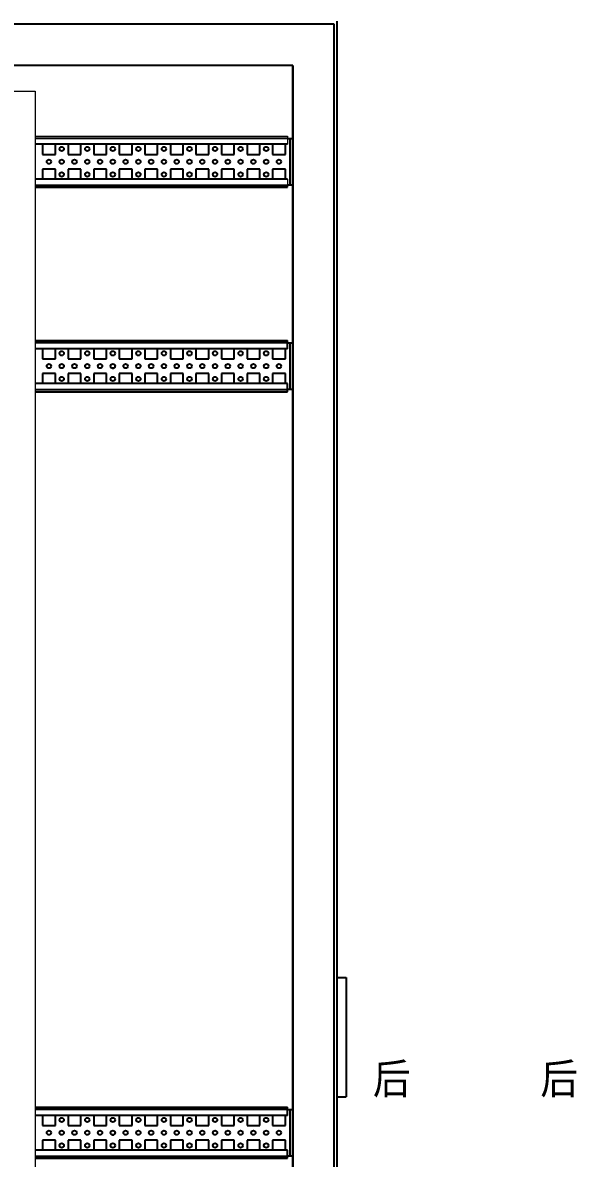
# Model space of a CAD drawing. Extents: x 81444 to 119867, y -54816 to -29062.
# Drawn here: x 102717 to 103259, y -30848 to -29737 of the extents above; entities that cross this region are included whole.
import ezdxf

# ---------------------------------------------------------------- set-up
doc = ezdxf.new("R2010")
doc.units = 0
doc.header["$LTSCALE"] = 100
doc.header["$MEASUREMENT"] = 0
doc.layers.add('PANEL', color=7, linetype='Continuous')
doc.layers.add('细实线', color=7, linetype='Continuous', lineweight=20)
doc.styles.add('HZ', font='arial.ttf', dxfattribs={"width": 0.7})

msp = doc.modelspace()

# ---------------------------------------------------------------- linework, layer by layer
at = {"color": 7, "linetype": 'Continuous'}
for p, q in [((102729.6, -29850.2), (102967.1, -29850.2)), ((102967.1, -29850.2), (102976.6, -29850.2)), ((102981.5, -29850.7), (102976.5, -29850.7)), ((102979, -29895.7), (102979, -29850.7)), ((102967.4, -29856.2), (102729.6, -29856.2)), ((102736.8, -29856.2), (102736.8, -29866)), ((102749.3, -29866), (102749.3, -29856.2)), ((102761.8, -29856.2), (102761.8, -29866)), ((102774.3, -29866), (102774.3, -29856.2)), ((102786.8, -29856.2), (102786.8, -29866)), ((102799.3, -29866), (102799.3, -29856.2)), ((102811.8, -29856.2), (102811.8, -29866)), ((102824.3, -29866), (102824.3, -29856.2)), ((102836.8, -29856.2), (102836.8, -29866)), ((102849.3, -29866), (102849.3, -29856.2)), ((102861.8, -29856.2), (102861.8, -29866)), ((102874.3, -29866), (102874.3, -29856.2)), ((102886.8, -29856.2), (102886.8, -29866)), ((102899.3, -29866), (102899.3, -29856.2)), ((102911.8, -29856.2), (102911.8, -29866)), ((102924.3, -29866), (102924.3, -29856.2)), ((102936.8, -29856.2), (102936.8, -29866)), ((102949.3, -29866), (102949.3, -29856.2)), ((102961.8, -29856.2), (102961.8, -29866)), ((102976.5, -29856.2), (102967.1, -29856.2)), ((102974.3, -29866), (102974.3, -29856.2)), ((102736.8, -29866), (102749.3, -29866)), ((102761.8, -29866), (102774.3, -29866)), ((102786.8, -29866), (102799.3, -29866)), ((102811.8, -29866), (102824.3, -29866)), ((102836.8, -29866), (102849.3, -29866)), ((102861.8, -29866), (102874.3, -29866)), ((102886.8, -29866), (102899.3, -29866)), ((102911.8, -29866), (102924.3, -29866)), ((102936.8, -29866), (102949.3, -29866)), ((102961.8, -29866), (102974.3, -29866)), ((102749.3, -29880.5), (102736.8, -29880.5)), ((102736.8, -29880.5), (102736.8, -29890.2)), ((102749.3, -29890.2), (102749.3, -29880.5)), ((102774.3, -29880.5), (102761.8, -29880.5)), ((102761.8, -29880.5), (102761.8, -29890.2)), ((102774.3, -29890.2), (102774.3, -29880.5)), ((102799.3, -29880.5), (102786.8, -29880.5)), ((102786.8, -29880.5), (102786.8, -29890.2)), ((102799.3, -29890.2), (102799.3, -29880.5)), ((102824.3, -29880.5), (102811.8, -29880.5)), ((102811.8, -29880.5), (102811.8, -29890.2)), ((102824.3, -29890.2), (102824.3, -29880.5)), ((102849.3, -29880.5), (102836.8, -29880.5)), ((102836.8, -29880.5), (102836.8, -29890.2)), ((102849.3, -29890.2), (102849.3, -29880.5)), ((102874.3, -29880.5), (102861.8, -29880.5)), ((102861.8, -29880.5), (102861.8, -29890.2)), ((102874.3, -29890.2), (102874.3, -29880.5)), ((102899.3, -29880.5), (102886.8, -29880.5)), ((102886.8, -29880.5), (102886.8, -29890.2)), ((102899.3, -29890.2), (102899.3, -29880.5)), ((102924.3, -29880.5), (102911.8, -29880.5)), ((102911.8, -29880.5), (102911.8, -29890.2)), ((102924.3, -29890.2), (102924.3, -29880.5)), ((102949.3, -29880.5), (102936.8, -29880.5)), ((102936.8, -29880.5), (102936.8, -29890.2)), ((102949.3, -29890.2), (102949.3, -29880.5)), ((102974.3, -29880.5), (102961.8, -29880.5)), ((102961.8, -29880.5), (102961.8, -29890.2)), ((102974.3, -29890.2), (102974.3, -29880.5)), ((102967.4, -29890.2), (102729.6, -29890.2)), ((102729.6, -29896.2), (102967.1, -29896.2)), ((102976.5, -29890.2), (102967.1, -29890.2)), ((102967.1, -29896.2), (102976.5, -29896.2)), ((102976.5, -29895.7), (102981.5, -29895.7)), ((102729.6, -29898.2), (102967.1, -29898.2)), ((102967.1, -29898.2), (102976.5, -29898.2)), ((102729.6, -30048.2), (102797.5, -30048.2)), ((102729.6, -30050.2), (102797.5, -30050.2)), ((102797.5, -30048.2), (102976.5, -30048.2)), ((102797.5, -30050.2), (102976.5, -30050.2)), ((102976.5, -30056.2), (102976.5, -30048.2)), ((102981.5, -30050.7), (102976.5, -30050.7)), ((102979, -30095.7), (102979, -30050.7)), ((102797.5, -30056.2), (102729.6, -30056.2)), ((102736.8, -30056.2), (102736.8, -30066)), ((102749.3, -30066), (102749.3, -30056.2)), ((102761.8, -30056.2), (102761.8, -30066)), ((102774.3, -30066), (102774.3, -30056.2)), ((102786.8, -30056.2), (102786.8, -30066)), ((102976.5, -30056.2), (102797.5, -30056.2)), ((102799.3, -30066), (102799.3, -30056.2)), ((102811.8, -30056.2), (102811.8, -30066)), ((102824.3, -30066), (102824.3, -30056.2)), ((102836.8, -30056.2), (102836.8, -30066)), ((102849.3, -30066), (102849.3, -30056.2)), ((102861.8, -30056.2), (102861.8, -30066)), ((102874.3, -30066), (102874.3, -30056.2)), ((102886.8, -30056.2), (102886.8, -30066)), ((102899.3, -30066), (102899.3, -30056.2)), ((102911.8, -30056.2), (102911.8, -30066)), ((102924.3, -30066), (102924.3, -30056.2)), ((102936.8, -30056.2), (102936.8, -30066)), ((102949.3, -30066), (102949.3, -30056.2)), ((102961.8, -30056.2), (102961.8, -30066)), ((102974.3, -30066), (102974.3, -30056.2)), ((102736.8, -30066), (102749.3, -30066)), ((102761.8, -30066), (102774.3, -30066)), ((102786.8, -30066), (102799.3, -30066)), ((102807.5, -30072.5), (102807.5, -30074)), ((102811.8, -30066), (102824.3, -30066)), ((102836.8, -30066), (102849.3, -30066)), ((102861.8, -30066), (102874.3, -30066)), ((102886.8, -30066), (102899.3, -30066)), ((102911.8, -30066), (102924.3, -30066)), ((102936.8, -30066), (102949.3, -30066)), ((102961.8, -30066), (102974.3, -30066)), ((102749.3, -30080.5), (102736.8, -30080.5)), ((102736.8, -30080.5), (102736.8, -30090.2)), ((102749.3, -30090.2), (102749.3, -30080.5)), ((102774.3, -30080.5), (102761.8, -30080.5)), ((102761.8, -30080.5), (102761.8, -30090.2)), ((102774.3, -30090.2), (102774.3, -30080.5)), ((102799.3, -30080.5), (102786.8, -30080.5)), ((102786.8, -30080.5), (102786.8, -30090.2)), ((102799.3, -30090.2), (102799.3, -30080.5)), ((102804.7, -30075.2), (102806.4, -30075.2)), ((102824.3, -30080.5), (102811.8, -30080.5)), ((102811.8, -30080.5), (102811.8, -30090.2)), ((102824.3, -30090.2), (102824.3, -30080.5)), ((102849.3, -30080.5), (102836.8, -30080.5)), ((102836.8, -30080.5), (102836.8, -30090.2)), ((102849.3, -30090.2), (102849.3, -30080.5)), ((102874.3, -30080.5), (102861.8, -30080.5)), ((102861.8, -30080.5), (102861.8, -30090.2)), ((102874.3, -30090.2), (102874.3, -30080.5)), ((102899.3, -30080.5), (102886.8, -30080.5)), ((102886.8, -30080.5), (102886.8, -30090.2)), ((102899.3, -30090.2), (102899.3, -30080.5)), ((102924.3, -30080.5), (102911.8, -30080.5)), ((102911.8, -30080.5), (102911.8, -30090.2)), ((102924.3, -30090.2), (102924.3, -30080.5)), ((102949.3, -30080.5), (102936.8, -30080.5)), ((102936.8, -30080.5), (102936.8, -30090.2)), ((102949.3, -30090.2), (102949.3, -30080.5)), ((102974.3, -30080.5), (102961.8, -30080.5)), ((102961.8, -30080.5), (102961.8, -30090.2)), ((102974.3, -30090.2), (102974.3, -30080.5)), ((102797.5, -30090.2), (102729.6, -30090.2)), ((102729.6, -30096.2), (102797.5, -30096.2)), ((102976.5, -30090.2), (102797.5, -30090.2)), ((102797.5, -30096.2), (102976.5, -30096.2)), ((102976.5, -30098.2), (102976.5, -30090.2)), ((102976.5, -30095.7), (102981.5, -30095.7)), ((102729.6, -30098.2), (102797.5, -30098.2)), ((102797.5, -30098.2), (102976.5, -30098.2)), ((102729.6, -30798.2), (102797.5, -30798.2)), ((102729.6, -30800.2), (102797.5, -30800.2)), ((102797.5, -30806.2), (102729.6, -30806.2)), ((102736.8, -30806.2), (102736.8, -30816)), ((102749.3, -30816), (102749.3, -30806.2)), ((102761.8, -30806.2), (102761.8, -30816)), ((102774.3, -30816), (102774.3, -30806.2)), ((102786.8, -30806.2), (102786.8, -30816)), ((102797.5, -30798.2), (102976.5, -30798.2)), ((102797.5, -30800.2), (102976.5, -30800.2)), ((102976.5, -30806.2), (102797.5, -30806.2)), ((102799.3, -30816), (102799.3, -30806.2)), ((102811.8, -30806.2), (102811.8, -30816)), ((102824.3, -30816), (102824.3, -30806.2)), ((102836.8, -30806.2), (102836.8, -30816)), ((102849.3, -30816), (102849.3, -30806.2)), ((102861.8, -30806.2), (102861.8, -30816)), ((102874.3, -30816), (102874.3, -30806.2)), ((102886.8, -30806.2), (102886.8, -30816)), ((102899.3, -30816), (102899.3, -30806.2)), ((102911.8, -30806.2), (102911.8, -30816)), ((102924.3, -30816), (102924.3, -30806.2)), ((102936.8, -30806.2), (102936.8, -30816)), ((102949.3, -30816), (102949.3, -30806.2)), ((102961.8, -30806.2), (102961.8, -30816)), ((102974.3, -30816), (102974.3, -30806.2)), ((102976.5, -30806.2), (102976.5, -30798.2)), ((102981.5, -30800.7), (102976.5, -30800.7)), ((102979, -30845.7), (102979, -30800.7)), ((102736.8, -30816), (102749.3, -30816)), ((102761.8, -30816), (102774.3, -30816)), ((102786.8, -30816), (102799.3, -30816)), ((102811.8, -30816), (102824.3, -30816)), ((102836.8, -30816), (102849.3, -30816)), ((102861.8, -30816), (102874.3, -30816)), ((102886.8, -30816), (102899.3, -30816)), ((102911.8, -30816), (102924.3, -30816)), ((102936.8, -30816), (102949.3, -30816)), ((102961.8, -30816), (102974.3, -30816)), ((102804.7, -30825.2), (102806.4, -30825.2)), ((102807.5, -30822.5), (102807.5, -30824)), ((102797.5, -30840.2), (102729.6, -30840.2)), ((102749.3, -30830.5), (102736.8, -30830.5)), ((102736.8, -30830.5), (102736.8, -30840.2)), ((102749.3, -30840.2), (102749.3, -30830.5)), ((102774.3, -30830.5), (102761.8, -30830.5)), ((102761.8, -30830.5), (102761.8, -30840.2)), ((102774.3, -30840.2), (102774.3, -30830.5)), ((102799.3, -30830.5), (102786.8, -30830.5)), ((102786.8, -30830.5), (102786.8, -30840.2)), ((102976.5, -30840.2), (102797.5, -30840.2)), ((102799.3, -30840.2), (102799.3, -30830.5)), ((102824.3, -30830.5), (102811.8, -30830.5)), ((102811.8, -30830.5), (102811.8, -30840.2)), ((102824.3, -30840.2), (102824.3, -30830.5)), ((102849.3, -30830.5), (102836.8, -30830.5)), ((102836.8, -30830.5), (102836.8, -30840.2)), ((102849.3, -30840.2), (102849.3, -30830.5)), ((102874.3, -30830.5), (102861.8, -30830.5)), ((102861.8, -30830.5), (102861.8, -30840.2)), ((102874.3, -30840.2), (102874.3, -30830.5)), ((102899.3, -30830.5), (102886.8, -30830.5)), ((102886.8, -30830.5), (102886.8, -30840.2)), ((102899.3, -30840.2), (102899.3, -30830.5)), ((102924.3, -30830.5), (102911.8, -30830.5)), ((102911.8, -30830.5), (102911.8, -30840.2)), ((102924.3, -30840.2), (102924.3, -30830.5)), ((102949.3, -30830.5), (102936.8, -30830.5)), ((102936.8, -30830.5), (102936.8, -30840.2)), ((102949.3, -30840.2), (102949.3, -30830.5)), ((102974.3, -30830.5), (102961.8, -30830.5)), ((102961.8, -30830.5), (102961.8, -30840.2)), ((102974.3, -30840.2), (102974.3, -30830.5)), ((102976.5, -30848.2), (102976.5, -30840.2)), ((102729.6, -30846.2), (102797.5, -30846.2)), ((102729.6, -30848.2), (102797.5, -30848.2)), ((102797.5, -30846.2), (102976.5, -30846.2)), ((102797.5, -30848.2), (102976.5, -30848.2)), ((102976.5, -30845.7), (102981.5, -30845.7))]:
    msp.add_line(p, q, dxfattribs=at)
for p, q in [((103025, -30671.2), (103033.6, -30671.2)), ((103033.6, -30671.2), (103033.6, -30788.2)), ((103025, -30788.2), (103033.6, -30788.2))]:
    msp.add_line(p, q)
for centre in [(102755.5, -29860.7), (102755.5, -29860.7), (102780.5, -29860.7), (102780.5, -29860.7), (102805.5, -29860.7), (102805.5, -29860.7), (102830.5, -29860.7), (102830.5, -29860.7), (102855.5, -29860.7), (102855.5, -29860.7), (102880.5, -29860.7), (102880.5, -29860.7), (102905.5, -29860.7), (102905.5, -29860.7), (102930.5, -29860.7), (102930.5, -29860.7), (102955.5, -29860.7), (102955.5, -29860.7), (102743, -29873.2), (102755.5, -29873.2), (102755.5, -29873.2), (102768, -29873.2), (102780.5, -29873.2), (102780.5, -29873.2), (102793, -29873.2), (102805.5, -29873.2), (102805.5, -29873.2), (102818, -29873.2), (102830.5, -29873.2), (102830.5, -29873.2), (102843, -29873.2), (102855.5, -29873.2), (102855.5, -29873.2), (102868, -29873.2), (102880.5, -29873.2), (102880.5, -29873.2), (102893, -29873.2), (102905.5, -29873.2), (102905.5, -29873.2), (102918, -29873.2), (102930.5, -29873.2), (102930.5, -29873.2), (102943, -29873.2), (102955.5, -29873.2), (102955.5, -29873.2), (102968, -29873.2), (102755.5, -29885.7), (102755.5, -29885.7), (102780.5, -29885.7), (102780.5, -29885.7), (102805.5, -29885.7), (102805.5, -29885.7), (102830.5, -29885.7), (102830.5, -29885.7), (102855.5, -29885.7), (102855.5, -29885.7), (102880.5, -29885.7), (102880.5, -29885.7), (102905.5, -29885.7), (102905.5, -29885.7), (102930.5, -29885.7), (102930.5, -29885.7), (102955.5, -29885.7), (102955.5, -29885.7), (102755.5, -30060.7), (102755.5, -30060.7), (102780.5, -30060.7), (102780.5, -30060.7), (102805.5, -30060.7), (102830.5, -30060.7), (102855.5, -30060.7), (102880.5, -30060.7), (102905.5, -30060.7), (102930.5, -30060.7), (102955.5, -30060.7), (102743, -30073.2), (102755.5, -30073.2), (102755.5, -30073.2), (102768, -30073.2), (102780.5, -30073.2), (102780.5, -30073.2), (102793, -30073.2), (102805.5, -30073.2), (102818, -30073.2), (102830.5, -30073.2), (102843, -30073.2), (102855.5, -30073.2), (102868, -30073.2), (102880.5, -30073.2), (102893, -30073.2), (102905.5, -30073.2), (102918, -30073.2), (102930.5, -30073.2), (102943, -30073.2), (102955.5, -30073.2), (102968, -30073.2), (102755.5, -30085.7), (102755.5, -30085.7), (102780.5, -30085.7), (102780.5, -30085.7), (102805.5, -30085.7), (102830.5, -30085.7), (102855.5, -30085.7), (102880.5, -30085.7), (102905.5, -30085.7), (102930.5, -30085.7), (102955.5, -30085.7), (102755.5, -30810.7), (102755.5, -30810.7), (102780.5, -30810.7), (102780.5, -30810.7), (102805.5, -30810.7), (102830.5, -30810.7), (102855.5, -30810.7), (102880.5, -30810.7), (102905.5, -30810.7), (102930.5, -30810.7), (102955.5, -30810.7), (102743, -30823.2), (102755.5, -30823.2), (102755.5, -30823.2), (102768, -30823.2), (102780.5, -30823.2), (102780.5, -30823.2), (102793, -30823.2), (102805.5, -30823.2), (102818, -30823.2), (102830.5, -30823.2), (102843, -30823.2), (102855.5, -30823.2), (102868, -30823.2), (102880.5, -30823.2), (102893, -30823.2), (102905.5, -30823.2), (102918, -30823.2), (102930.5, -30823.2), (102943, -30823.2), (102955.5, -30823.2), (102968, -30823.2), (102755.5, -30835.7), (102755.5, -30835.7), (102780.5, -30835.7), (102780.5, -30835.7), (102805.5, -30835.7), (102830.5, -30835.7), (102855.5, -30835.7), (102880.5, -30835.7), (102905.5, -30835.7), (102930.5, -30835.7), (102955.5, -30835.7)]:
    msp.add_circle(centre, 2.15, dxfattribs=at)
for centre in [(102804.5, -30073.2), (102804.5, -30823.2)]:
    msp.add_arc(centre, 2.15, 283.7035, 292.4051, dxfattribs=at)
at = {"layer": 'PANEL', "color": 7}
for p, q in [((103022, -29738.7), (102228, -29738.7)), ((103022, -31732.7), (103022, -29738.7)), ((103025, -31735.7), (103025, -29735.7)), ((102981.5, -29779.2), (102268.5, -29779.2)), ((102981.5, -30556.7), (102981.5, -29779.2)), ((102981.5, -29779.2), (102981.5, -30165.7)), ((102981.5, -30153), (102981.5, -30584)), ((102981.5, -31692.2), (102981.5, -30556.7)), ((102981.5, -30584), (102981.5, -30975))]:
    msp.add_line(p, q, dxfattribs=at)
at = {"layer": '细实线'}
for p, q in [((102729.6, -29848.2), (102967.1, -29848.2)), ((102967.1, -29848.2), (102976.5, -29848.2)), ((102976.5, -29848.2), (102976.5, -29856.2)), ((102976.5, -29890.2), (102976.5, -29898.2))]:
    msp.add_line(p, q, dxfattribs=at)
msp.add_lwpolyline([(102649.6, -29804.2), (102729.6, -29804.2), (102729.6, -31604.2), (102649.6, -31604.2)], close=True, dxfattribs=at)

# ---------------------------------------------------------------- texts
at = {"color": 7, "style": 'HZ', "width": 0.9}
for p in [(103059.9, -30785.4), (103223.7, -30785.4)]:
    msp.add_text('后', height=30, dxfattribs=at).set_placement(p)

doc.saveas('drawing.dxf')
